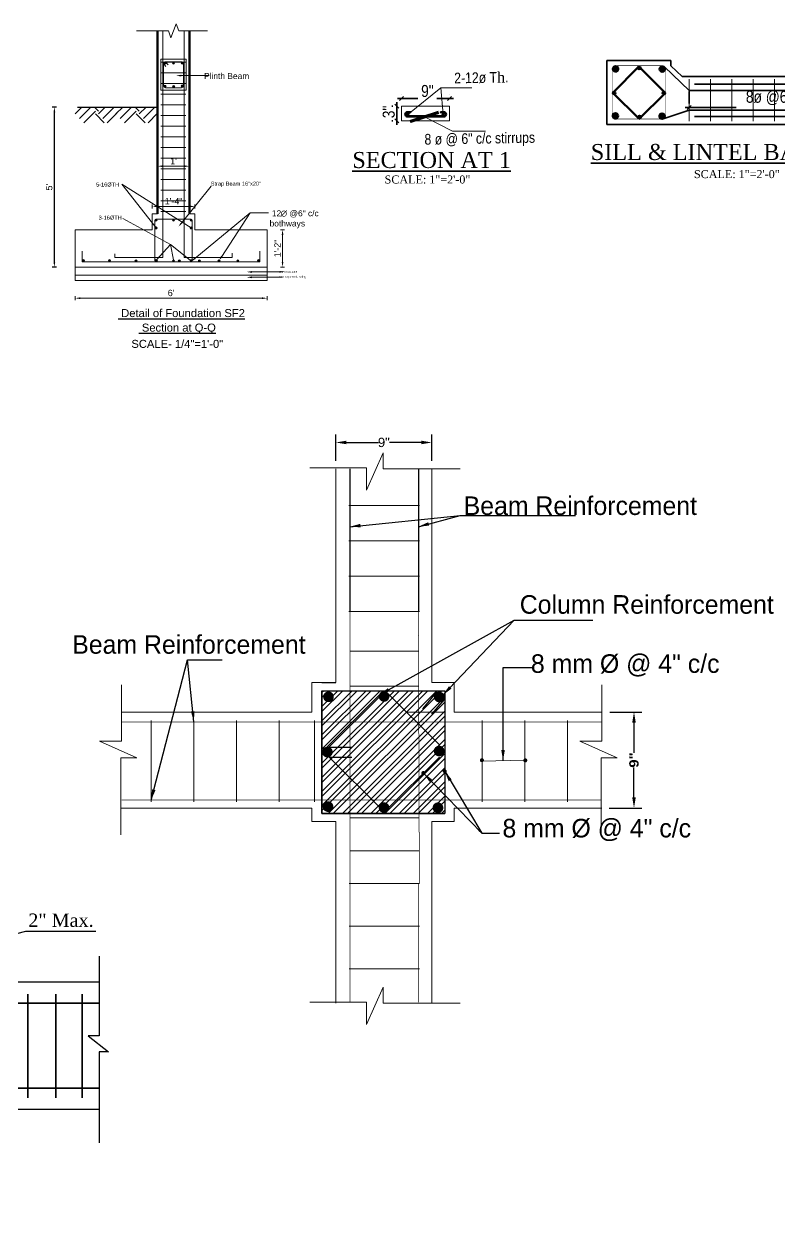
# Model space of a CAD drawing. Header units: inches. Extents: x 10143 to 23587, y -150 to 2442.
# Drawn here: x 14559 to 15125, y 528 to 1417 of the extents above; entities that cross this region are included whole.
import ezdxf
from ezdxf.enums import TextEntityAlignment as Align

# ---------------------------------------------------------------- set-up
doc = ezdxf.new("R2010")
doc.units = ezdxf.units.IN
doc.header["$LTSCALE"] = 0.5
doc.header["$MEASUREMENT"] = 0
doc.header["$PDMODE"] = 66
for name, color, linetype, lineweight in [('BEAM LINE', 4, 'Continuous', 9), ('break line', 1, 'Continuous', 15), ('COLUMN', 8, 'Continuous', 50), ('D-DIM', 50, 'Continuous', 18), ('DIM', 180, 'Continuous', 5), ('DIM_LINE', 165, 'Continuous', 15), ('DIMSTR', 5, 'Continuous', 13), ('hatch', 9, 'Continuous', 0), ('MAINREINF', 1, 'Continuous', 18), ('RCC LINE', 200, 'Continuous', 18), ('rebAar', 3, 'Continuous', 20), ('rebar', 140, 'Continuous', 13), ('REINFORCEMENT', 2, 'Continuous', 40), ('REN', 242, 'Continuous', 30), ('STIRRUPS', 14, 'Continuous', 18), ('TEX', 210, 'Continuous', 25), ('TEXT', 220, 'Continuous', 9), ('TRENCH', 1, 'Continuous', 35), ('WALL ELV', 20, 'Continuous', 20)]:
    doc.layers.add(name, color=color, linetype=linetype, lineweight=lineweight)
for name, color, linetype in [('DIM Detail', 5, 'Continuous'), ('DIMENSION', 5, 'Continuous'), ('OUTLINE', 116, 'Continuous'), ('RIVER', 140, 'Continuous')]:
    doc.layers.add(name, color=color, linetype=linetype)
doc.styles.add('arial', font='arial.ttf')
doc.styles.add('arial 1000', font='arial.ttf')
doc.styles.add('Dks', font='ARIALN.TTF', dxfattribs={"height": 8})
doc.styles.add('m2', font='ARIALN.TTF', dxfattribs={"height": 7})
doc.styles.add('ordinary', font='ARIALN.TTF')
doc.styles.add('Romans', font='romans.shx')
doc.styles.add('S2', font='BKANT.TTF', dxfattribs={"height": 3})
doc.styles.get("Standard").update_dxf_attribs({"font": 'arial.ttf'})
doc.styles.add('Times', font='times.ttf')
doc.dimstyles.new("1-8'", dxfattribs={"dimtxt": 6, "dimasz": 3, "dimexe": 4, "dimexo": 4, "dimgap": 1, "dimtad": 1, "dimdec": 0, "dimzin": 3, "dimdsep": 46, "dimlunit": 4, "dimtxsty": 'arial 1000', "dimblk": 'ARCHTICK', "dimcen": 8, "dimdle": 3, "dimclrt": 7, "dimadec": 0, "dimazin": 0, "dimtfac": 1, "dimtdec": 0, "dimtix": 1, "dimtmove": 0, "dimatfit": 3, "dimfxl": 12, "dimfxlon": 1, "dimarcsym": 0})
doc.dimstyles.new('Copy of Standard', dxfattribs={"dimtxt": 5, "dimasz": 3, "dimexe": 3, "dimexo": 9, "dimgap": 3, "dimtad": 1, "dimtoh": 1, "dimdec": 0, "dimzin": 0, "dimdsep": 46, "dimlunit": 4, "dimtxsty": 'Standard', "dimblk": 'ARCHTICK', "dimcen": 0.09, "dimdle": 3, "dimclrd": 256, "dimclre": 256, "dimclrt": 256, "dimadec": 0, "dimazin": 0, "dimtfac": 1, "dimtdec": 0, "dimtofl": 0, "dimtmove": 0, "dimatfit": 2, "dimldrblk": 'ARCHTICK', "dimfxl": 3, "dimfxlon": 1, "dimtolj": 1, "dimtzin": 0, "dimlwd": -1, "dimlwe": -1, "dimarcsym": 0})
doc.dimstyles.new('Dks', dxfattribs={"dimtxt": 8, "dimasz": 8, "dimexe": 6, "dimexo": 6, "dimgap": 0.03125, "dimtad": 0, "dimdec": 0, "dimzin": 0, "dimdsep": 46, "dimlunit": 3, "dimtxsty": 'Dks', "dimcen": 0.09375, "dimclrd": 256, "dimclre": 256, "dimclrt": 256, "dimadec": 0, "dimazin": 0, "dimtfac": 1, "dimtdec": 0, "dimtix": 1, "dimtmove": 2, "dimatfit": 3, "dimfxl": 1, "dimfrac": 2, "dimtolj": 1, "dimtzin": 0, "dimlwe": -1, "dimarcsym": 0})
doc.dimstyles.new('m1', dxfattribs={"dimtxt": 9, "dimasz": 8, "dimexe": 6, "dimexo": 6, "dimgap": 0.09, "dimtad": 0, "dimtoh": 1, "dimdec": 0, "dimzin": 0, "dimdsep": 46, "dimlunit": 3, "dimtxsty": 'm2', "dimcen": 0.09, "dimclrt": 4, "dimadec": 0, "dimazin": 0, "dimtfac": 1, "dimtdec": 0, "dimtofl": 0, "dimtmove": 2, "dimatfit": 3, "dimfxl": 1, "dimtolj": 1, "dimtzin": 0, "dimarcsym": 0})
doc.dimstyles.new('nir24', dxfattribs={"dimscale": 0.25, "dimtxt": 9, "dimasz": 3, "dimexe": 3, "dimexo": 12, "dimgap": 2, "dimtad": 1, "dimdec": 0, "dimzin": 3, "dimlunit": 4, "dimtxsty": 'ordinary', "dimblk": 'OBLIQUE', "dimcen": 2.5, "dimdle": 3, "dimclrt": 3, "dimadec": 0, "dimazin": 0, "dimtfac": 1, "dimtdec": 0, "dimtmove": 2, "dimatfit": 3, "dimfxl": 1, "dimarcsym": 0})

# ---------------------------------------------------------------- blocks, each defined once
blk = doc.blocks.new('*D974')
at = {"layer": 'Defpoints', "color": 0, "transparency": 16777216}
for p in [(4224.13, 5494.81), (4223.56, 5422.81), (4248.11, 5422.81)]:
    blk.add_point(p, dxfattribs=at)
at = {"layer": 'DIM', "color": 0, "lineweight": -2, "transparency": 16777216}
for p, q in [((4230.13, 5494.81), (4254.11, 5494.81)), ((4248.11, 5486.81), (4248.11, 5464.32)), ((4248.11, 5430.81), (4248.11, 5453.3)), ((4229.56, 5422.81), (4254.11, 5422.81))]:
    blk.add_line(p, q, dxfattribs=at)
at = {"layer": 'DIM', "color": 0, "transparency": 16777216}
for points in [[(4246.77, 5486.81), (4249.44, 5486.81), (4248.11, 5494.81)], [(4246.77, 5430.81), (4249.44, 5430.81), (4248.11, 5422.81)]]:
    blk.add_solid(points, dxfattribs=at)
at = {"layer": 'DIM', "color": 4, "transparency": 16777216, "insert": (4248.11, 5458.81), "char_height": 7, "attachment_point": 5, "rotation": 90, "style": 'm2'}
blk.add_mtext('\\A1;{\\fArial Black|b0|i0|c0|p34;9"}', dxfattribs=at)
blk = doc.blocks.new('*D975')
at = {"layer": 'Defpoints', "color": 0, "transparency": 16777216}
for p in [(4096.68, 5696.93), (4024.68, 5677.26), (4096.68, 5677.26)]:
    blk.add_point(p, dxfattribs=at)
at = {"layer": 'DIM', "color": 0, "lineweight": -2, "transparency": 16777216}
for p, q in [((4024.68, 5683.26), (4024.68, 5702.93)), ((4096.68, 5683.26), (4096.68, 5702.93)), ((4032.68, 5696.93), (4056.57, 5696.93)), ((4088.68, 5696.93), (4064.79, 5696.93))]:
    blk.add_line(p, q, dxfattribs=at)
at = {"layer": 'DIM', "color": 0, "transparency": 16777216}
for points in [[(4032.68, 5698.27), (4032.68, 5695.6), (4024.68, 5696.93)], [(4088.68, 5698.27), (4088.68, 5695.6), (4096.68, 5696.93)]]:
    blk.add_solid(points, dxfattribs=at)
at = {"layer": 'DIM', "color": 4, "transparency": 16777216, "insert": (4060.68, 5696.93), "char_height": 7, "attachment_point": 5, "style": 'm2'}
blk.add_mtext('\\A1;{\\fArial|b0|i0|c0|p34;9"}', dxfattribs=at)
blk = doc.blocks.new('UIGI')
at = {"layer": 'MAINREINF'}
h = blk.add_hatch(color=256, dxfattribs=at)
h.dxf.hatch_style = 1
h.paths.add_polyline_path([(80460.13, -2664.63, 1), (80459.33, -2664.63, 1)])
h = blk.add_hatch(color=256, dxfattribs=at)
h.dxf.hatch_style = 1
h.paths.add_polyline_path([(80469.95, -2664.63, 1), (80469.15, -2664.63, 1)])
h = blk.add_hatch(color=256, dxfattribs=at)
h.dxf.hatch_style = 1
h.paths.add_polyline_path([(80479.87, -2664.65, 1), (80479.07, -2664.65, 1)])
h = blk.add_hatch(color=256, dxfattribs=at)
h.dxf.hatch_style = 1
h.paths.add_polyline_path([(80487.48, -2664.65, 1), (80486.68, -2664.65, 1)])
h = blk.add_hatch(color=256, dxfattribs=at)
h.dxf.hatch_style = 1
h.paths.add_polyline_path([(80496.09, -2664.65, 1), (80495.29, -2664.65, 1)])
h = blk.add_hatch(color=256, dxfattribs=at)
h.dxf.hatch_style = 1
h.paths.add_polyline_path([(80503.61, -2664.65, 1), (80502.81, -2664.65, 1)])
h = blk.add_hatch(color=256, dxfattribs=at)
h.dxf.hatch_style = 1
h.paths.add_polyline_path([(80510.93, -2664.65, 1), (80510.13, -2664.65, 1)])
h = blk.add_hatch(color=256, dxfattribs=at)
h.dxf.hatch_style = 1
h.paths.add_polyline_path([(80518.02, -2664.65, 1), (80517.22, -2664.65, 1)])
h = blk.add_hatch(color=256, dxfattribs=at)
h.dxf.hatch_style = 1
h.paths.add_polyline_path([(80525.74, -2664.63, 1), (80524.94, -2664.63, 1)])
at = {"layer": 'rebar'}
h = blk.add_hatch(color=256, dxfattribs=at)
edge = h.paths.add_edge_path()
edge.add_arc((80490.32, -2590.57), 0.394, 0, 360)
h = blk.add_hatch(color=256, dxfattribs=at)
edge = h.paths.add_edge_path()
edge.add_arc((80493.53, -2590.57), 0.394, 0, 360)
h = blk.add_hatch(color=256, dxfattribs=at)
edge = h.paths.add_edge_path()
edge.add_arc((80496.77, -2590.55), 0.394, 0, 360)
h = blk.add_hatch(color=256, dxfattribs=at)
edge = h.paths.add_edge_path()
edge.add_arc((80490.32, -2599.16), 0.394, 0, 360)
h = blk.add_hatch(color=256, dxfattribs=at)
edge = h.paths.add_edge_path()
edge.add_arc((80493.57, -2599.34), 0.394, 0, 360)
h = blk.add_hatch(color=256, dxfattribs=at)
edge = h.paths.add_edge_path()
edge.add_arc((80496.77, -2599.14), 0.394, 0, 360)
h = blk.add_hatch(color=256, dxfattribs=at)
edge = h.paths.add_edge_path()
edge.add_arc((80486.93, -2649.43), 0.394, 0, 360)
h = blk.add_hatch(color=256, dxfattribs=at)
edge = h.paths.add_edge_path()
edge.add_arc((80486.96, -2652.34), 0.394, 0, 360)
h = blk.add_hatch(color=256, dxfattribs=at)
edge = h.paths.add_edge_path()
edge.add_arc((80493.53, -2649.43), 0.394, 0, 360)
h = blk.add_hatch(color=256, dxfattribs=at)
edge = h.paths.add_edge_path()
edge.add_arc((80500.13, -2649.43), 0.394, 0, 360)
h = blk.add_hatch(color=256, dxfattribs=at)
edge = h.paths.add_edge_path()
edge.add_arc((80500.17, -2652.34), 0.394, 0, 360)
h = blk.add_hatch(color=256, dxfattribs=at)
edge = h.paths.add_edge_path()
edge.add_arc((80486.93, -2664.62), 0.394, 0, 360)
h = blk.add_hatch(color=256, dxfattribs=at)
edge = h.paths.add_edge_path()
edge.add_arc((80493.53, -2664.64), 0.394, 0, 360)
h = blk.add_hatch(color=256, dxfattribs=at)
edge = h.paths.add_edge_path()
edge.add_arc((80500.12, -2664.63), 0.394, 0, 360)
at = {"layer": 'BEAM LINE'}
for p, q in [((80488.8, -2589.03), (80488.8, -2600.75)), ((80488.8, -2589.03), (80498.25, -2589.03)), ((80498.25, -2589.03), (80498.25, -2600.75)), ((80488.8, -2600.75), (80498.25, -2600.75))]:
    blk.add_line(p, q, dxfattribs=at)
at = {"layer": 'break line', "ltscale": 0.25}
for p, q in [((80492.55, -2581.13), (80494.5, -2575.77)), ((80494.5, -2575.77), (80495.48, -2578.45)), ((80479.64, -2578.45), (80491.58, -2578.45)), ((80491.58, -2578.45), (80492.55, -2581.13)), ((80495.48, -2578.45), (80506.24, -2578.45))]:
    blk.add_line(p, q, dxfattribs=at)
at = {"layer": 'COLUMN'}
for p, q in [((80487.53, -2578.45), (80487.53, -2647.03)), ((80499.53, -2578.45), (80499.53, -2647.03))]:
    blk.add_line(p, q, dxfattribs=at)
at = {"layer": 'DIMENSION', "transparency": 16777216}
for p, q in [((80449.66, -2607.03), (80448.09, -2607.03)), ((80448.88, -2665.09), (80448.88, -2608.97)), ((80449.66, -2667.03), (80448.09, -2667.03))]:
    blk.add_line(p, q, dxfattribs=at)
at = {"layer": 'DIMENSION'}
for p, q in [((80456.63, -2609.61), (80459.19, -2607.04)), ((80457.53, -2607.03), (80487.53, -2607.03)), ((80458.27, -2611.25), (80462.48, -2607.04)), ((80459.91, -2612.89), (80464.29, -2608.51)), ((80465.38, -2608.51), (80463.91, -2607.04)), ((80465.38, -2609.61), (80467.95, -2607.04)), ((80467.03, -2611.25), (80471.23, -2607.04)), ((80471.92, -2609.61), (80474.48, -2607.04)), ((80473.56, -2611.25), (80477.77, -2607.04)), ((80475.2, -2612.89), (80479.58, -2608.51)), ((80480.67, -2608.51), (80479.2, -2607.04)), ((80480.67, -2609.61), (80483.24, -2607.04)), ((80482.31, -2611.25), (80486.52, -2607.04)), ((80467.57, -2612.89), (80464.29, -2609.61)), ((80468.67, -2612.89), (80472.24, -2609.32)), ((80482.86, -2612.89), (80479.58, -2609.61)), ((80483.96, -2612.89), (80487.53, -2609.32))]:
    blk.add_line(p, q, dxfattribs=at)
at = {"layer": 'DIMENSION', "transparency": 16777216}
for points in [[(80448.55, -2608.97), (80449.2, -2608.97), (80448.88, -2607.03)], [(80448.55, -2665.09), (80449.2, -2665.09), (80448.88, -2667.03)]]:
    blk.add_solid(points, dxfattribs=at)
at = {"layer": 'DIMSTR', "transparency": 16777216}
for p, q in [((80487.53, -2628.4), (80487.53, -2629.98)), ((80489.47, -2629.19), (80497.59, -2629.19)), ((80499.53, -2628.4), (80499.53, -2629.98)), ((80485.53, -2645.07), (80485.53, -2643.49)), ((80487.47, -2644.28), (80499.59, -2644.28)), ((80501.53, -2645.07), (80501.53, -2643.49)), ((80533.58, -2653.03), (80535.15, -2653.03)), ((80534.36, -2665.09), (80534.36, -2654.97)), ((80533.58, -2667.03), (80535.15, -2667.03)), ((80456.66, -2677.89), (80456.66, -2679.47)), ((80458.6, -2678.68), (80526.61, -2678.68)), ((80528.55, -2677.89), (80528.55, -2679.47))]:
    blk.add_line(p, q, dxfattribs=at)
at = {"layer": 'DIMSTR'}
for p, q in [((80500.17, -2652.34), (80474.13, -2635.97)), ((80486.96, -2652.34), (80474.13, -2635.97)), ((80492.32, -2658.51), (80474.48, -2648.83)), ((80492.32, -2658.51), (80487.08, -2664.25)), ((80492.32, -2658.51), (80493.45, -2664.25)), ((80492.32, -2658.51), (80499.81, -2664.39))]:
    blk.add_line(p, q, dxfattribs=at)
for points in [[(80496.38, -2595.23), (80506.84, -2595.23)], [(80496.36, -2650.63), (80507.6, -2636.66)], [(80501.52, -2663.77), (80522.26, -2646.68), (80529.14, -2646.68)], [(80511.59, -2663.02), (80522.26, -2646.68)], [(80522.86, -2668.84), (80534.38, -2668.84)], [(80522.86, -2670.84), (80534.38, -2670.84)]]:
    blk.add_lwpolyline(points, dxfattribs=at)
for points in [[(80496.38, -2595.55), (80494.44, -2595.23), (80496.38, -2594.91)], [(80496.57, -2650.8), (80495.34, -2651.9), (80496.15, -2650.46)], [(80501.72, -2664.02), (80500.02, -2665.01), (80501.31, -2663.52)], [(80511.86, -2663.2), (80510.53, -2664.65), (80511.32, -2662.85)], [(80522.86, -2669.17), (80520.92, -2668.84), (80522.86, -2668.52)], [(80522.86, -2671.17), (80520.92, -2670.84), (80522.86, -2670.52)]]:
    blk.add_solid(points, dxfattribs=at)
at = {"layer": 'DIMSTR', "transparency": 16777216}
for points in [[(80489.47, -2628.87), (80489.47, -2629.51), (80487.53, -2629.19)], [(80497.59, -2628.87), (80497.59, -2629.51), (80499.53, -2629.19)], [(80487.47, -2643.96), (80487.47, -2644.6), (80485.53, -2644.28)], [(80499.59, -2643.96), (80499.59, -2644.6), (80501.53, -2644.28)], [(80534.04, -2654.97), (80534.69, -2654.97), (80534.36, -2653.03)], [(80534.04, -2665.09), (80534.69, -2665.09), (80534.36, -2667.03)], [(80458.6, -2678.35), (80458.6, -2679), (80456.66, -2678.68)], [(80526.61, -2678.35), (80526.61, -2679), (80528.55, -2678.68)]]:
    blk.add_solid(points, dxfattribs=at)
at = {"layer": 'hatch'}
for p, q in [((80456.66, -2667.03), (80456.66, -2672.03)), ((80456.66, -2670.03), (80528.55, -2670.03)), ((80528.55, -2667.03), (80528.55, -2672.03)), ((80456.66, -2672.03), (80528.55, -2672.03))]:
    blk.add_line(p, q, dxfattribs=at)
at = {"layer": 'MAINREINF'}
for centre in [(80459.73, -2664.63), (80469.55, -2664.63), (80479.47, -2664.65), (80487.08, -2664.65), (80495.69, -2664.65), (80503.21, -2664.65), (80510.53, -2664.65), (80517.62, -2664.65), (80525.34, -2664.63)]:
    blk.add_circle(centre, 0.4, dxfattribs=at)
at = {"layer": 'RCC LINE'}
for p, q in [((80485.53, -2653.03), (80485.53, -2647.03)), ((80485.53, -2647.03), (80487.53, -2647.03)), ((80499.53, -2647.03), (80501.53, -2647.03)), ((80501.53, -2653.03), (80501.53, -2647.03)), ((80456.66, -2653.03), (80456.66, -2667.03)), ((80456.66, -2653.03), (80485.53, -2653.03)), ((80501.53, -2653.03), (80528.55, -2653.03)), ((80528.55, -2653.03), (80528.55, -2667.03)), ((80456.66, -2667.03), (80528.55, -2667.03))]:
    blk.add_line(p, q, dxfattribs=at)
at = {"layer": 'rebAar'}
for p, q in [((80489.53, -2578.45), (80489.53, -2663.45)), ((80497.53, -2578.45), (80497.53, -2663.45)), ((80471.53, -2663.45), (80471.53, -2662.05)), ((80515.53, -2663.45), (80515.53, -2661.8)), ((80471.53, -2663.45), (80489.53, -2663.45)), ((80497.53, -2663.45), (80515.53, -2663.45))]:
    blk.add_line(p, q, dxfattribs=at)
at = {"layer": 'rebAar', "ltscale": 0.25}
for p, q in [((80489.79, -2590.7), (80490.69, -2591.83)), ((80489.79, -2590.8), (80489.79, -2598.98)), ((80490.5, -2590.02), (80491.45, -2591.21)), ((80490.57, -2590.02), (80496.48, -2590.02)), ((80497.27, -2590.8), (80497.27, -2598.98)), ((80490.57, -2599.76), (80496.48, -2599.76)), ((80486.53, -2656.03), (80486.53, -2649.43)), ((80486.93, -2649.03), (80500.13, -2649.03)), ((80500.53, -2656.03), (80500.52, -2649.43)), ((80486.53, -2654.03), (80486.53, -2664.62)), ((80500.53, -2660.03), (80500.53, -2654.03)), ((80500.53, -2660.03), (80500.52, -2664.63)), ((80486.93, -2665.02), (80500.12, -2665.02))]:
    blk.add_line(p, q, dxfattribs=at)
for centre, start, end in [((80490.57, -2590.8), 90, 180), ((80496.48, -2590.8), 0, 90), ((80490.57, -2598.98), 180, 270), ((80496.48, -2598.98), 270, 0)]:
    blk.add_arc(centre, 0.787, start, end, dxfattribs=at)
at = {"layer": 'rebar'}
for p, q in [((80459.3, -2661.03), (80459.3, -2665.03)), ((80525.8, -2661.03), (80525.8, -2665.03)), ((80459.3, -2665.03), (80525.8, -2665.03))]:
    blk.add_line(p, q, dxfattribs=at)
for centre in [(80490.32, -2590.57), (80493.53, -2590.57), (80496.77, -2590.55), (80490.32, -2599.16), (80493.57, -2599.34), (80496.77, -2599.14), (80486.93, -2649.43), (80486.96, -2652.34), (80493.53, -2649.43), (80500.13, -2649.43), (80500.17, -2652.34), (80486.93, -2664.62), (80493.53, -2664.64), (80500.12, -2664.63)]:
    blk.add_circle(centre, 0.394, dxfattribs=at)
at = {"layer": 'STIRRUPS', "ltscale": 0.25}
for p, q in [((80488.8, -2590.16), (80498.1, -2590.16)), ((80488.8, -2594.16), (80498.1, -2594.16)), ((80488.8, -2598.16), (80498.1, -2598.16)), ((80488.8, -2602.16), (80498.1, -2602.16)), ((80488.8, -2606.16), (80498.1, -2606.16)), ((80488.8, -2610.16), (80498.1, -2610.16)), ((80488.8, -2614.16), (80498.1, -2614.16)), ((80488.8, -2618.16), (80498.1, -2618.16)), ((80488.8, -2622.16), (80498.1, -2622.16)), ((80488.8, -2626.16), (80498.1, -2626.16)), ((80488.8, -2630.16), (80498.1, -2630.16)), ((80488.8, -2634.16), (80498.1, -2634.16)), ((80488.8, -2638.16), (80498.1, -2638.16)), ((80488.8, -2642.16), (80498.1, -2642.16)), ((80488.8, -2646.16), (80498.1, -2646.16))]:
    blk.add_line(p, q, dxfattribs=at)
at = {"layer": 'DIMENSION', "color": 1, "transparency": 16777216, "insert": (80446.92, -2637.03), "char_height": 2.4, "attachment_point": 5, "rotation": 90}
blk.add_mtext("\\A1;5'", dxfattribs=at)
at = {"layer": 'DIMSTR', "color": 1, "transparency": 16777216, "char_height": 2.4, "attachment_point": 5}
for s, insert in [("\\A1;1'", (80493.53, -2627.26)), ('\\A1;1\'-4"', (80493.53, -2642.35)), ("\\A1;6'", (80492.6, -2676.72))]:
    blk.add_mtext(s, dxfattribs=dict(at, insert=insert))
at = {"layer": 'DIMSTR', "color": 1, "transparency": 16777216, "insert": (80532.43, -2660.03), "char_height": 2.4, "attachment_point": 5, "rotation": 90}
blk.add_mtext('\\A1;1\'-2"', dxfattribs=at)
at = {"layer": 'TEX'}
for s, height, p in [('Plinth Beam', 2.25, (80513.42, -2595.35)), ('5-16ØTH', 1.5, (80468.81, -2636.07)), ('3-16ØTH', 1.5, (80469.78, -2648.48)), ('SCALE- 1/4"=1\'-0"', 3, (80494.93, -2695.74))]:
    blk.add_text(s, height=height, dxfattribs=at).set_placement(p, align=Align.MIDDLE)
for s, height, p in [('Strap Beam 16"x20"', 1.5, (80507.46, -2636.48)), (' 12', 2.25, (80529.49, -2647.98)), ('∅', 2.25, (80533.64, -2647.98)), (' @6" c/c', 2.25, (80536.09, -2647.98)), ('bothways', 2.25, (80529.5, -2651.78)), ('%%U Detail of Foundation SF2', 3, (80472.74, -2685.76)), ('%%U Section at Q-Q', 3, (80480.49, -2691.2))]:
    blk.add_text(s, height=height, dxfattribs=at).set_placement(p)
at = {"layer": 'TEX', "color": 7}
for s, p in [('One Layer Brick Soling', (80533.12, -2671.02)), ('3" PCC in 1:3:6', (80533.15, -2669.18))]:
    blk.add_text(s, height=0.7, dxfattribs=at).set_placement(p)
blk = doc.blocks.new('_Oblique')
at = {"color": 0, "linetype": 'ByBlock', "lineweight": -2}
blk.add_line((-0.5, -0.5), (0.5, 0.5), dxfattribs=at)
blk = doc.blocks.new('*D856')
at = {"layer": 'Defpoints', "color": 0, "transparency": 16777216}
for p in [(65065.75, -81583.07), (65097.75, -81583.07), (65097.75, -81584.77)]:
    blk.add_point(p, dxfattribs=at)
at = {"layer": 'DIM_LINE', "color": 0, "lineweight": -2, "transparency": 16777216}
for p, q in [((65065.75, -81580.07), (65065.75, -81582.32)), ((65097.75, -81581.77), (65097.75, -81582.32)), ((65065, -81583.07), (65074.56, -81583.07)), ((65098.5, -81583.07), (65090.88, -81583.07))]:
    blk.add_line(p, q, dxfattribs=at)
at = {"layer": 'DIM_LINE', "color": 0, "lineweight": -2, "transparency": 16777216, "xscale": 0.75, "yscale": 0.75, "zscale": 0.75, "rotation": 180}
blk.add_blockref('_Oblique', (65065.75, -81583.07), dxfattribs=at)
at = {"layer": 'DIM_LINE', "color": 0, "lineweight": -2, "transparency": 16777216, "xscale": 0.75, "yscale": 0.75, "zscale": 0.75}
blk.add_blockref('_Oblique', (65097.75, -81583.07), dxfattribs=at)
at = {"layer": 'DIM_LINE', "color": 3, "transparency": 16777216, "insert": (65082.72, -81581.29), "char_height": 2.25, "attachment_point": 5, "style": 'ordinary'}
blk.add_mtext('8ø @6" c/c', dxfattribs=at)
blk = doc.blocks.new('*D857')
at = {"layer": 'Defpoints', "color": 0, "transparency": 16777216}
for p in [(65013.02, -81582.8), (65010.98, -81585.59), (65013.02, -81585.59)]:
    blk.add_point(p, dxfattribs=at)
at = {"layer": 'DIM_LINE', "color": 0, "lineweight": -2, "transparency": 16777216}
for p, q in [((65010.98, -81582.05), (65010.98, -81586.34)), ((65010.02, -81582.8), (65010.23, -81582.8)), ((65010.02, -81585.59), (65010.23, -81585.59))]:
    blk.add_line(p, q, dxfattribs=at)
at = {"layer": 'DIM_LINE', "color": 0, "lineweight": -2, "transparency": 16777216, "xscale": 0.75, "yscale": 0.75, "zscale": 0.75}
for p, rotation in [((65010.98, -81582.8), 90), ((65010.98, -81585.59), 270)]:
    blk.add_blockref('_Oblique', p, dxfattribs=dict(at, rotation=rotation))
at = {"layer": 'DIM_LINE', "color": 3, "transparency": 16777216, "insert": (65009.47, -81583.91), "char_height": 2.25, "attachment_point": 5, "rotation": 90, "style": 'ordinary'}
blk.add_mtext('3"', dxfattribs=at)
blk = doc.blocks.new('*D858')
at = {"layer": 'Defpoints', "color": 0, "transparency": 16777216}
for p in [(65020.86, -81581.42), (65011.86, -81583.62), (65020.86, -81583.62)]:
    blk.add_point(p, dxfattribs=at)
at = {"layer": 'DIM_LINE', "color": 0, "lineweight": -2, "transparency": 16777216}
for p, q in [((65011.11, -81581.42), (65014.92, -81581.42)), ((65011.86, -81580.62), (65011.86, -81580.67)), ((65021.61, -81581.42), (65018.5, -81581.42)), ((65020.86, -81580.62), (65020.86, -81580.67))]:
    blk.add_line(p, q, dxfattribs=at)
at = {"layer": 'DIM_LINE', "color": 0, "lineweight": -2, "transparency": 16777216, "xscale": 0.75, "yscale": 0.75, "zscale": 0.75, "rotation": 180}
blk.add_blockref('_Oblique', (65011.86, -81581.42), dxfattribs=at)
at = {"layer": 'DIM_LINE', "color": 0, "lineweight": -2, "transparency": 16777216, "xscale": 0.75, "yscale": 0.75, "zscale": 0.75}
blk.add_blockref('_Oblique', (65020.86, -81581.42), dxfattribs=at)
at = {"layer": 'DIM_LINE', "color": 3, "transparency": 16777216, "insert": (65016.71, -81580), "char_height": 2.25, "attachment_point": 5, "style": 'ordinary'}
blk.add_mtext('9"', dxfattribs=at)
blk = doc.blocks.new('_ArchTick')
at = {"color": 0, "linetype": 'ByBlock', "const_width": 0.15}
blk.add_lwpolyline([(-0.5, -0.5), (0.5, 0.5)], dxfattribs=at)
blk = doc.blocks.new('*D956')
at = {"layer": 'Defpoints', "color": 0, "lineweight": -2, "ltscale": 2, "transparency": 16777216}
for p in [(66605.34, -8813.18), (66596.29, -8834), (66605.34, -8843.24)]:
    blk.add_point(p, dxfattribs=at)
at = {"layer": 'DIMENSION', "color": 171, "lineweight": -2, "ltscale": 2, "transparency": 16777216}
for p, q in [((66600.81, -8813.18), (66667.33, -8795.9)), ((66667.33, -8795.9), (66719.84, -8795.9)), ((66594.29, -8813.18), (66607.34, -8813.18)), ((66596.29, -8819.18), (66596.29, -8811.18)), ((66605.34, -8819.18), (66605.34, -8811.18))]:
    blk.add_line(p, q, dxfattribs=at)
at = {"layer": 'DIMENSION', "color": 171, "lineweight": -2, "ltscale": 2, "transparency": 16777216, "xscale": 3, "yscale": 3, "zscale": 3, "rotation": 180}
blk.add_blockref('_Oblique', (66596.29, -8813.18), dxfattribs=at)
at = {"layer": 'DIMENSION', "color": 171, "lineweight": -2, "ltscale": 2, "transparency": 16777216, "xscale": 3, "yscale": 3, "zscale": 3}
blk.add_blockref('_Oblique', (66605.34, -8813.18), dxfattribs=at)
at = {"layer": 'DIMENSION', "color": 183, "ltscale": 2, "transparency": 16777216, "insert": (66693.59, -8787.78), "char_height": 2, "attachment_point": 5, "style": 'Times'}
blk.add_mtext('\\A1;{\\H5x;2" Max.}', dxfattribs=at)
blk = doc.blocks.new('sa')
at = {"layer": 'hatch'}
h = blk.add_hatch(dxfattribs=at)
h.set_pattern_fill('STEEL', color=256, scale=60, style=0)
h.set_pattern_definition([(45, (-59817.025, 24741.456), (-5.3033009, 5.3033009), []), (45, (-59817.025, 24745.206), (-5.3033009, 5.3033009), [])])
h.paths.add_polyline_path([(4014.29, 5510.81), (4106.29, 5510.81), (4106.29, 5418.81), (4014.29, 5418.81)])
for p, q in [((4035.22, 5677.05), (4035.22, 5570.24)), ((4086.58, 5677.05), (4086.58, 5570.24)), ((4014.29, 5516.84), (4024.68, 5516.84)), ((4014.29, 5510.81), (4014.29, 5418.81)), ((4014.29, 5510.81), (4070.29, 5510.81)), ((4014.29, 5510.81), (4106.29, 5510.81)), ((4014.29, 5464.81), (4060.29, 5510.81)), ((4102.29, 5470.14), (4061.63, 5510.81)), ((4100.98, 5510.81), (4089.61, 5497.31)), ((4105.78, 5504.28), (4096.37, 5493.12)), ((4106.29, 5510.81), (4106.29, 5418.81)), ((4106.29, 5510.81), (4106.29, 5418.81)), ((4018.04, 5468.55), (4036.6, 5468.55)), ((4017.8, 5462.87), (4060.29, 5420.37)), ((4019.75, 5460.92), (4036.67, 5460.92)), ((4102.29, 5461.04), (4061.63, 5420.37)), ((4070.29, 5418.81), (4014.29, 5418.81)), ((4014.29, 5418.81), (4106.29, 5418.81))]:
    blk.add_line(p, q)
blk.add_lwpolyline([(4014.29, 5510.81), (4106.29, 5510.81), (4106.29, 5418.81), (4014.29, 5418.81)], close=True)
for points, const_width in [([(4017.17, 5506.22, 1), (4021.17, 5506.22, 1)], 4), ([(4058.82, 5506.48, 1), (4062.82, 5506.48, 1)], 4), ([(4100.24, 5506.06, 1), (4104.24, 5506.06, 1)], 4), ([(4016.36, 5464.79, 1), (4020.36, 5464.79, 1)], 4), ([(4100.11, 5465.56, 1), (4104.11, 5465.56, 1)], 4), ([(4133.4, 5458.7, 1), (4134.9, 5458.7, 1)], 1.5), ([(4165.92, 5458.55, 1), (4167.42, 5458.55, 1)], 1.5), ([(4089.57, 5449.07, 1), (4091.07, 5449.07, 1)], 1.5), ([(4105.54, 5450.43, 1), (4107.04, 5450.43, 1)], 1.5), ([(4016.85, 5423.89, 1), (4020.85, 5423.89, 1)], 4), ([(4058.82, 5423.13, -1), (4062.82, 5423.13, -1)], 4), ([(4099.22, 5423.07, 1), (4103.22, 5423.07, 1)], 4)]:
    blk.add_lwpolyline(points, format="xyb", close=True, dxfattribs=dict(const_width=const_width))
at = {"layer": 'DIM'}
for p, q in [((4060.29, 5510.81), (4060.96, 5510.81)), ((4015.08, 5465.59), (4016.44, 5464.22))]:
    blk.add_line(p, q, dxfattribs=at)
at = {"layer": 'DIM', "ltscale": 50}
blk.add_line((4134.14, 5457.95), (4165.84, 5458.63), dxfattribs=at)
at = {"layer": 'hatch', "ltscale": 50}
for p, q in [((4047.6, 5661.24), (4060.17, 5689.27)), ((4060.17, 5689.27), (4060.17, 5677.26)), ((4005.31, 5677.83), (4047.6, 5677.83)), ((4024.68, 5516.84), (4024.68, 5677.26)), ((4047.6, 5677.83), (4047.6, 5661.24)), ((4060.17, 5677.27), (4117.89, 5677.27)), ((4060.17, 5677.26), (4117.89, 5677.26)), ((4096.68, 5516.84), (4096.68, 5677.26)), ((3864.2, 5515.27), (3864.2, 5472.98)), ((4006.6, 5516.84), (4006.6, 5494.81)), ((4024.68, 5516.84), (4006.6, 5516.84)), ((4096.68, 5516.84), (4113.33, 5516.84)), ((4108.03, 5516.84), (4096.68, 5516.84)), ((4113.33, 5516.84), (4113.33, 5494.81)), ((4224.13, 5515.27), (4224.13, 5472.98)), ((3864.2, 5494.81), (4006.6, 5494.81)), ((4078.29, 5494.81), (4106.29, 5494.81)), ((4113.33, 5494.81), (4224.13, 5494.81)), ((3847.61, 5472.98), (3875.64, 5460.41)), ((3864.2, 5472.98), (3847.61, 5472.98)), ((4224.13, 5472.98), (4207.54, 5472.98)), ((4207.54, 5472.98), (4235.57, 5460.41)), ((3863.63, 5460.41), (3863.63, 5402.69)), ((3875.64, 5460.41), (3863.63, 5460.41)), ((4223.56, 5460.41), (4223.56, 5402.69)), ((4235.57, 5460.41), (4223.56, 5460.41)), ((3864.2, 5422.81), (4006.6, 5422.81)), ((4006.6, 5412.77), (4006.6, 5422.81)), ((4113.33, 5422.81), (4224.13, 5422.81)), ((4113.33, 5422.81), (4113.33, 5412.77)), ((4024.68, 5412.77), (4006.6, 5412.77)), ((4024.68, 5276.61), (4024.68, 5412.77)), ((4096.68, 5276.61), (4096.68, 5412.77)), ((4113.33, 5412.77), (4096.68, 5412.77)), ((4047.6, 5260.59), (4060.17, 5288.62)), ((4060.17, 5288.62), (4060.17, 5276.61)), ((4005.31, 5277.18), (4047.6, 5277.18)), ((4047.6, 5277.18), (4047.6, 5260.59)), ((4060.17, 5276.61), (4117.89, 5276.61))]:
    blk.add_line(p, q, dxfattribs=at)
at = {"layer": 'hatch'}
blk.add_line((4158.33, 5563.66), (4104.92, 5507.49), dxfattribs=at)
at = {"layer": 'REN', "ltscale": 50}
blk.add_line((4035.22, 5366.24), (4035.22, 5366.24), dxfattribs=at)
at = {"layer": 'REN', "ltscale": 50, "const_width": 0.5}
for points in [[(4035.22, 5677.05), (4035.22, 5570.24), (4035.22, 5570.24), (4035.22, 5366.24), (4035.22, 5366.24), (4035.22, 5277.18)], [(4086.58, 5277.18), (4086.58, 5366.24), (4087.27, 5366.24), (4086.58, 5570.24), (4086.58, 5570.24), (4086.58, 5677.26)], [(3864.2, 5487.38), (4224.13, 5487.38)], [(4223.56, 5428.78), (3864.19, 5428.78)]]:
    blk.add_lwpolyline(points, dxfattribs=at)
at = {"layer": 'STIRRUPS'}
for p, q in [((4034.38, 5649.64), (4087.41, 5649.64)), ((4034.38, 5623.17), (4087.41, 5623.17)), ((4034.38, 5596.71), (4087.41, 5596.71)), ((4034.38, 5570.24), (4087.41, 5570.24)), ((4035.22, 5540.34), (4086.68, 5540.34)), ((4035.22, 5514.24), (4086.77, 5514.24)), ((3886.29, 5488.47), (3886.29, 5427.5)), ((3918.29, 5488.47), (3918.29, 5427.5)), ((3950.29, 5488.47), (3950.29, 5427.5)), ((3982.29, 5488.47), (3982.29, 5427.5)), ((4008.63, 5488.47), (4008.63, 5427.5)), ((4134.29, 5488.47), (4134.29, 5427.5)), ((4166.29, 5488.47), (4166.29, 5427.5)), ((4198.29, 5488.47), (4198.29, 5427.5)), ((4035.22, 5415.37), (4087.11, 5415.37)), ((4035.22, 5390.85), (4087.19, 5390.85)), ((4034.57, 5366.24), (4087.27, 5366.24)), ((4034.57, 5334.24), (4087.27, 5334.24)), ((4034.57, 5302.24), (4087.27, 5302.24))]:
    blk.add_line(p, q, dxfattribs=at)
at = {"layer": 'TEXT', "style": 'S2'}
for s, p in [('Beam Reinforcement', (4120.48, 5642.55)), ('Column Reinforcement', (4162.51, 5568.52)), ('Beam Reinforcement', (3827.18, 5538.52)), ('8 mm %%c @ 4" c/c', (4170.87, 5524.18)), ('8 mm %%c @ 4" c/c', (4149.55, 5400.79))]:
    blk.add_text(s, height=13.92, dxfattribs=at).set_placement(p)
at = {"layer": 'DIM'}
dim = blk.add_linear_dim(base=(4096.68, 5696.93), p1=(4024.68, 5677.26), p2=(4096.68, 5677.26), text='{\\fArial|b0|i0|c0|p34;9"}', dimstyle='m1', dxfattribs=at)
dim.commit()
dim.dimension.update_dxf_attribs({"geometry": '*D975', "text_midpoint": (4060.68, 5696.93)})
dim = blk.add_linear_dim(base=(4248.11, 5422.81), p1=(4224.13, 5494.81), p2=(4223.56, 5422.81), angle=90, text='{\\fArial Black|b0|i0|c0|p34;9"}', dimstyle='m1', dxfattribs=at)
dim.commit()
dim.dimension.update_dxf_attribs({"geometry": '*D974', "text_midpoint": (4248.11, 5458.81)})
for points in [[(4035.22, 5633.78), (4117.81, 5642.24), (4172.37, 5642.24)], [(4086.58, 5633.78), (4117.81, 5642.24), (4204.38, 5642.24)]]:
    blk.add_leader(points, dimstyle='m1', dxfattribs=at)
at = {"layer": 'DIM', "ltscale": 50}
for points in [[(4057.33, 5507.65), (4158.33, 5563.66)], [(4104.92, 5507.49), (4158.33, 5563.66), (4217.35, 5563.66)], [(3886.29, 5428.78), (3913.66, 5533.88), (3930.24, 5533.88)], [(3918.29, 5487.38), (3913.66, 5533.88), (3939.61, 5533.88)], [(4149.99, 5458.29), (4149.99, 5528.16), (4172.41, 5528.16)], [(4090.32, 5449.07), (4134.09, 5403.87), (4131.97, 5406.06)], [(4106.29, 5450.43), (4134.09, 5403.87), (4147.39, 5403.87)]]:
    blk.add_leader(points, dimstyle='Dks', dxfattribs=at)
blk = doc.blocks.new('sill and lintel detail')
for points in [[(70525.22, -69731.64, -1), (70524.85, -69731.64, -1)], [(70531.44, -69731.64, 1), (70531.81, -69731.64, 1)]]:
    blk.add_hatch(color=256).paths.add_polyline_path(points)
at = {"layer": 'COLUMN'}
for points in [[(70563.44, -69723.1, 1), (70564.44, -69723.1, 1)], [(70568.09, -69722.9, 1), (70568.59, -69722.9, 1)], [(70573.18, -69723.13, -1), (70572.18, -69723.13, -1)], [(70563.43, -69727.62, 1), (70563.93, -69727.62, 1)], [(70572.73, -69727.62, 1), (70573.23, -69727.62, 1)], [(70563.39, -69731.91, 1), (70564.39, -69731.91, 1)], [(70568.14, -69732.15, 1), (70568.64, -69732.15, 1)], [(70573.13, -69731.97, -1), (70572.13, -69731.97, -1)]]:
    blk.add_hatch(color=256, dxfattribs=at).paths.add_polyline_path(points)
for p, q in [((70573.07, -69722.73), (70577.72, -69727.16)), ((70574.29, -69722.51), (70576.39, -69724.51)), ((70576.39, -69724.51), (70611.27, -69724.51)), ((70578.69, -69725.99), (70611.27, -69725.99)), ((70577.72, -69727.16), (70596.21, -69727.16)), ((70572.85, -69732.44), (70577.72, -69730.86)), ((70577.72, -69730.86), (70596.21, -69730.86)), ((70525.58, -69731.3), (70525.58, -69731.12)), ((70531.11, -69731.3), (70531.11, -69731.12)), ((70578.69, -69732.03), (70611.27, -69732.03)), ((70574.29, -69733.51), (70611.27, -69733.51))]:
    blk.add_line(p, q)
for points in [[(70531.87, -69732.1, -0.042197), (70531.83, -69732.11), (70524.83, -69732.11, -0.325719), (70524.46, -69731.62), (70524.46, -69731.62, -0.325719), (70524.83, -69731.13), (70525.58, -69731.12)], [(70531.83, -69731.92), (70524.86, -69731.92, -0.302301), (70524.65, -69731.62, -0.304271), (70524.86, -69731.32), (70525.58, -69731.3)], [(70524.82, -69732.1, 0.042197), (70524.86, -69732.11), (70531.86, -69732.11, 0.325719), (70532.23, -69731.62), (70532.23, -69731.62, 0.325719), (70531.86, -69731.13), (70531.11, -69731.12)], [(70524.86, -69731.92), (70531.83, -69731.92, 0.302301), (70532.04, -69731.62, 0.304271), (70531.83, -69731.32), (70531.1, -69731.3)]]:
    blk.add_lwpolyline(points, format="xyb")
for centre in [(70525.03, -69731.64), (70531.62, -69731.64)]:
    blk.add_circle(centre, 0.188)
for p, q in [((70563.43, -69727.62), (70568.31, -69722.65)), ((70568.31, -69722.65), (70573.23, -69727.62)), ((70568.26, -69732.42), (70563.43, -69727.62)), ((70573.29, -69727.62), (70568.29, -69732.51))]:
    blk.add_line(p, q, dxfattribs=at)
at = {"layer": 'COLUMN', "const_width": 0.1}
blk.add_lwpolyline([(70564.04, -69722.51), (70572.54, -69722.51, -0.414214), (70573.29, -69723.26), (70573.29, -69731.76, -0.414214), (70572.54, -69732.51), (70564.04, -69732.51, -0.414214), (70563.29, -69731.76), (70563.29, -69723.26, -0.414214)], format="xyb", close=True, dxfattribs=at)
at = {"layer": 'COLUMN'}
for centre, radius in [((70563.94, -69723.1), 0.5), ((70568.34, -69722.9), 0.25), ((70572.68, -69723.13), 0.5), ((70563.68, -69727.62), 0.25), ((70572.98, -69727.62), 0.25), ((70563.89, -69731.91), 0.5), ((70568.39, -69732.15), 0.25), ((70572.63, -69731.97), 0.5)]:
    blk.add_circle(centre, radius, dxfattribs=at)
at = {"layer": 'hatch', "linetype": 'Continuous'}
blk.add_lwpolyline([(70611.27, -69722.38), (70611.27, -69727.88), (70609.89, -69728.38), (70612.64, -69729.38), (70611.27, -69729.88), (70611.27, -69735.38)], dxfattribs=at)
at = {"layer": 'STIRRUPS'}
for p, q in [((70577.72, -69725.05), (70577.72, -69732.91)), ((70581.72, -69725.05), (70581.72, -69732.91)), ((70585.72, -69725.05), (70585.72, -69732.91)), ((70589.72, -69725.05), (70589.72, -69732.91)), ((70593.72, -69725.05), (70593.72, -69732.91)), ((70597.72, -69725.05), (70597.72, -69732.91)), ((70601.72, -69725.05), (70601.72, -69732.91)), ((70605.72, -69725.05), (70605.72, -69732.91)), ((70609.72, -69725.05), (70609.72, -69732.91))]:
    blk.add_line(p, q, dxfattribs=at)
at = {"layer": 'TRENCH'}
for p, q in [((70562.29, -69733.51), (70562.29, -69721.51)), ((70562.29, -69721.51), (70574.29, -69721.51)), ((70574.29, -69721.51), (70574.29, -69722.51)), ((70574.29, -69733.51), (70562.29, -69733.51))]:
    blk.add_line(p, q, dxfattribs=at)
at = {"layer": 'WALL ELV'}
blk.add_lwpolyline([(70523.83, -69732.86), (70523.83, -69730.07), (70532.83, -69730.07), (70532.83, -69732.86)], close=True, dxfattribs=at)
at = {"style": 'Times'}
blk.add_text('%%USILL & LINTEL BAND DETAIL', height=3, dxfattribs=at).set_placement((70559.29, -69740.18))
at = {"char_height": 2, "attachment_point": 3, "rotation": 1.0172, "style": 'ordinary'}
for s, insert in [('2-12ø T{\\fTimes New Roman|b0|i0|c0|p18;h}.', (70543.85, -69723.64)), ('8 ø @ 6" c/c stirrups', (70548.82, -69734.94))]:
    blk.add_mtext(s, dxfattribs=dict(at, insert=insert))
at = {"attachment_point": 5, "style": 'Times'}
for s, insert, char_height, width in [('{\\L SECTION AT 1}', (70528.9, -69740.2), 3, 1016.0073), ('SCALE: 1"=2\'-0"', (70586.64, -69742.84), 1.5, 78.6046), ('SCALE: 1"=2\'-0"', (70528.69, -69743.85), 1.5, 78.6046)]:
    blk.add_mtext(s, dxfattribs=dict(at, insert=insert, char_height=char_height, width=width))
at = {"layer": 'DIM_LINE'}
for base, p1, p2, text, picture, middle in [((70609.72, -69730.33), (70577.72, -69730.33), (70609.72, -69732.03), '8ø @6" c/c', '*D856', (70594.69, -69728.55)), ((70532.83, -69728.68), (70523.83, -69730.88), (70532.83, -69730.88), '9"', '*D858', (70528.68, -69727.27))]:
    dim = blk.add_linear_dim(base=base, p1=p1, p2=p2, text=text, dimstyle='nir24', dxfattribs=at)
    dim.commit()
    dim.dimension.update_dxf_attribs({"geometry": picture, "text_midpoint": middle, "dimtype": 128, "insert": (5511.97, 11852.74)})
dim = blk.add_linear_dim(base=(70522.95, -69732.86), p1=(70524.99, -69730.07), p2=(70524.99, -69732.86), angle=90, text='3"', dimstyle='nir24', dxfattribs=at)
dim.commit()
dim.dimension.update_dxf_attribs({"geometry": '*D857', "text_midpoint": (70521.44, -69731.18), "dimtype": 128, "insert": (5511.97, 11852.74)})
at = {"layer": 'hatch', "has_arrowhead": 0}
for points in [[(70525.03, -69731.64), (70531.17, -69726.64), (70536.99, -69726.64)], [(70531.62, -69731.64), (70531.17, -69726.64), (70536.99, -69726.64)]]:
    blk.add_leader(points, dimstyle='Copy of Standard', override={"dimasz": 4, "dimtad": 0}, dxfattribs=at)
at = {"layer": 'hatch'}
blk.add_leader([(70528.11, -69732.11), (70533.36, -69734.8), (70539.55, -69734.8)], dimstyle='Copy of Standard', override={"dimasz": 4, "dimtad": 0}, dxfattribs=at)
blk = doc.blocks.new('A$C2D12074D')
at = {"layer": 'Defpoints', "color": 0, "linetype": 'ByBlock'}
blk.add_point((-88.5, 149.55), dxfattribs=at)
at = {"layer": 'DIM', "color": 6, "linetype": 'ByBlock'}
blk.add_line((-96.55, 2.17), (-182.09, 2.17), dxfattribs=at)
blk.add_solid([(-151.49, 142.97), (-149.3, 142.97), (-150.39, 149.55)], dxfattribs=at)
at = {"layer": 'DIMENSION', "ltscale": 2}
blk.add_line((-88.5, 149.55), (-156.98, 149.55), dxfattribs=at)
for points in [[(-25.06, 154.69), (-168.92, 154.69, 0.414214), (-175.5, 148.1), (-175.5, 8.76)], [(-31.64, -2.96), (-143.81, -2.96, -0.414214), (-150.39, 3.62), (-150.39, 142.97)]]:
    blk.add_lwpolyline(points, format="xyb", dxfattribs=at)
blk.add_solid([(-31.64, 153.59), (-25.06, 154.69), (-31.64, 155.78)], dxfattribs=at)
at = {"layer": 'OUTLINE'}
for p, q in [((-120.48, 198.65), (-120.48, -82.41)), ((-25.06, 198.65), (-25.06, 122.9)), ((-25.06, 122.9), (100.83, 122.9)), ((-25.06, 27.48), (-25.06, -82.41)), ((-25.06, 27.48), (100.83, 27.48))]:
    blk.add_line(p, q, dxfattribs=at)
for points in [[(-11.9, 198.65), (-68.89, 198.65), (-68.89, 206.76), (-80.77, 191.62), (-80.77, 198.65), (-128.58, 198.65)], [(100.83, 142.34), (100.83, 82.42), (92.72, 82.42), (107.86, 70.54), (100.83, 70.54), (100.83, 2.33)], [(-11.9, -82.41), (-68.89, -82.41), (-68.89, -74.3), (-80.77, -89.44), (-80.77, -82.41), (-128.58, -82.41)]]:
    blk.add_lwpolyline(points, dxfattribs=at)
at = {"layer": 'OUTLINE', "color": 6}
blk.add_solid([(-31.64, -1.86), (-25.06, -2.96), (-31.64, -4.06)], dxfattribs=at)
at = {"layer": 'REINFORCEMENT', "lineweight": 35}
for p, q in [((-104.6, 198.65), (-104.6, -82.41)), ((-40.94, 198.65), (-40.94, -80.43)), ((-88.5, 149.55), (-88.5, 49.94)), ((-89.97, 107.02), (100.83, 107.02)), ((-96.55, 100.43), (-96.55, 0.82)), ((-81.91, 43.36), (100.83, 43.36))]:
    blk.add_line(p, q, dxfattribs=at)
for centre, start, end in [((-89.97, 100.43), 90, 180), ((-81.91, 49.94), 180, 270)]:
    blk.add_arc(centre, 6.58, start, end, dxfattribs=at)
at = {"layer": 'STIRRUPS', "lineweight": 35}
for p, q in [((-110.01, 185.55), (-35.19, 185.55)), ((-110.01, 160.63), (-35.19, 160.63)), ((-110.01, 135.71), (-35.19, 135.71)), ((-110.01, 110.79), (-35.19, 110.79)), ((-16, 113.66), (-16, 36.02)), ((5.1, 113.66), (5.1, 36.02)), ((26.21, 113.66), (26.21, 36.02)), ((47.31, 113.66), (47.31, 36.02)), ((68.41, 113.66), (68.41, 36.02)), ((88.12, 113.66), (88.12, 36.02)), ((-110.01, 82.99), (-35.19, 82.99)), ((-110.01, 58.07), (-35.19, 58.07)), ((-110.01, 30.37), (-35.19, 30.37)), ((-110.01, 8.22), (-35.19, 8.22)), ((-110.01, -16.7), (-35.19, -16.7)), ((-110.01, -41.62), (-35.19, -41.62)), ((-110.01, -66.54), (-35.19, -66.54))]:
    blk.add_line(p, q, dxfattribs=at)
at = {"layer": 'DIMENSION', "ltscale": 2, "style": 'Romans'}
blk.add_text('Ld+10%%C', height=12.289, rotation=90, dxfattribs=at).set_placement((-157.49, 32.03))
at = {"layer": 'TEXT', "style": 'arial', "width": 0.9}
for s, p in [('%%uTYPICAL BAR DETAIL AT CORNER', (-182.95, -147.15)), ('%%uBEAM-COLUMN JOINT', (-125.17, -183.92))]:
    blk.add_text(s, height=20.7354, dxfattribs=at).set_placement(p)
at = {"layer": 'DIMENSION', "ltscale": 2}
dim = blk.add_linear_dim(base=(-16, 143.72), p1=(-25.06, 122.9), p2=(-16, 113.66), text='{\\H5x;2" Max.}', dimstyle="1-8'", override={"dimtmove": 1}, dxfattribs=at)
dim.commit()
dim.dimension.update_dxf_attribs({"geometry": '*D956', "text_midpoint": (48.99, 161), "dimtype": 128, "insert": (-66621.35, 8956.9)})

msp = doc.modelspace()

# ---------------------------------------------------------------- block references
at = {"layer": 'D-DIM', "xscale": 2, "yscale": 2, "zscale": 2}
msp.add_blockref('UIGI', (-146315.56, 6568.61), dxfattribs=at)
at = {"layer": 'DIM Detail'}
msp.add_blockref('A$C2D12074D', (14514.88, 575.66), dxfattribs=at)
at = {"layer": 'RIVER', "color": 1, "linetype": 'Continuous'}
msp.add_blockref('sa', (10768.39, -4593.84), dxfattribs=at)
at = {"layer": 'TRENCH', "xscale": 4, "yscale": 4, "zscale": 4}
msp.add_blockref('sill and lintel detail', (-267253.01, 280275.59), dxfattribs=at)

doc.saveas('drawing.dxf')
